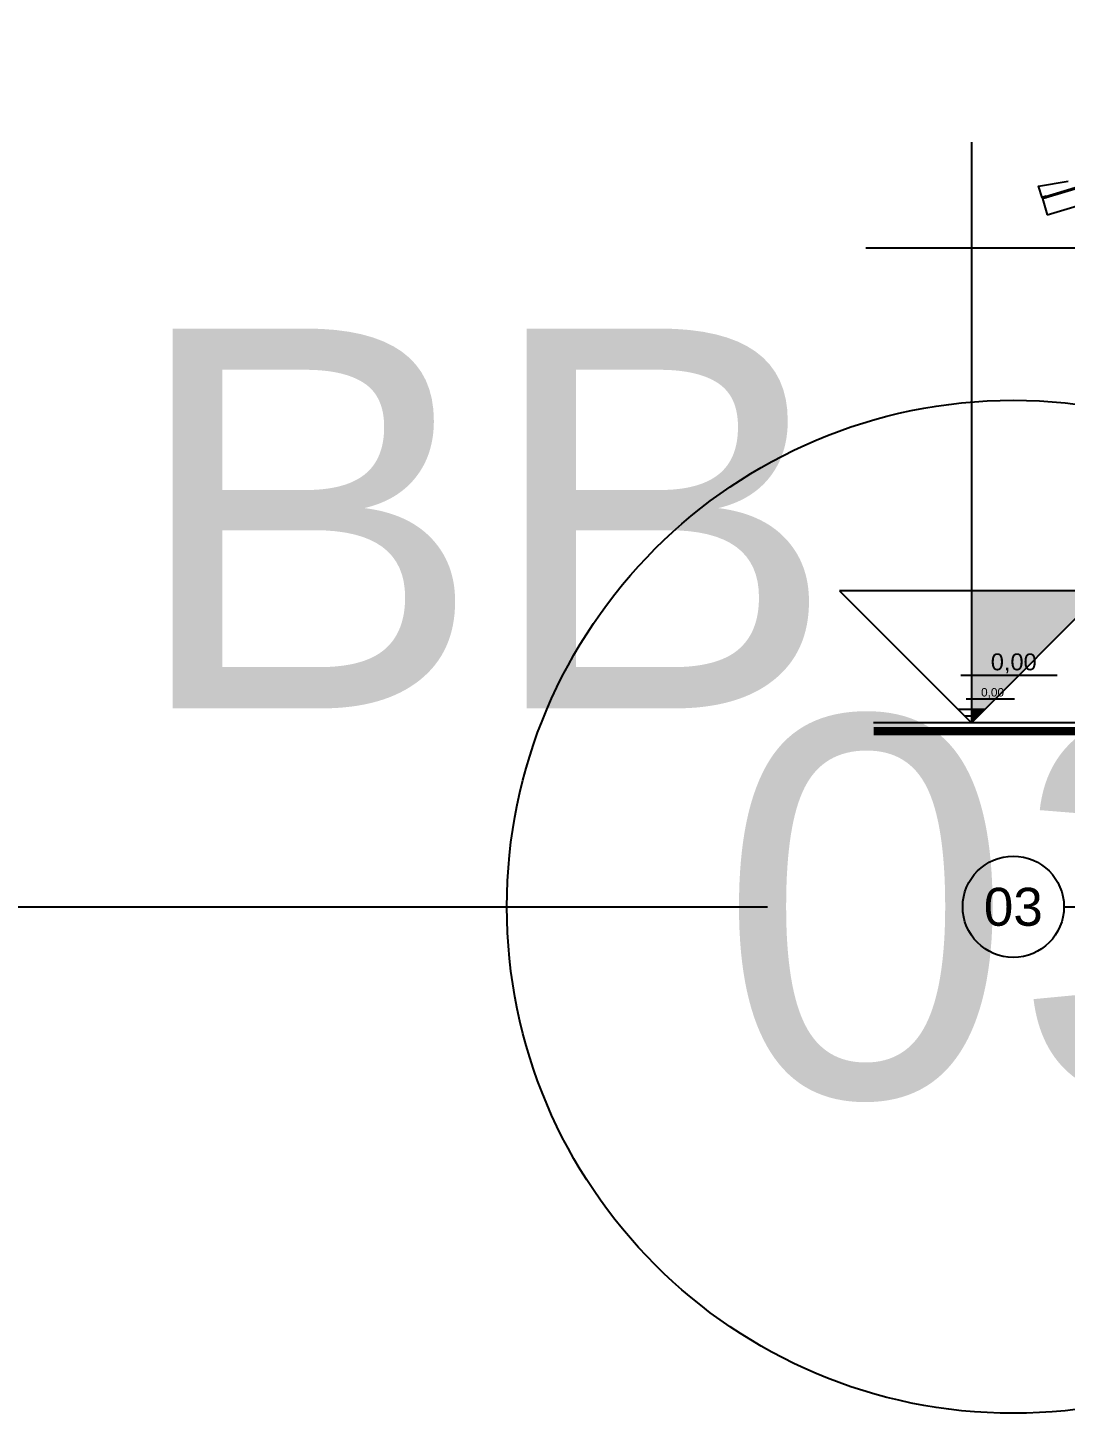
# Model space of a CAD drawing. Header units: metres. Extents: x 47723 to 48001, y 23322 to 23573.
# Drawn here: x 47855.04 to 47867.33, y 23443.62 to 23460.03 of the extents above; entities that cross this region are included whole.
import ezdxf
from ezdxf.enums import TextEntityAlignment as Align

# ---------------------------------------------------------------- set-up
doc = ezdxf.new("R2010")
doc.units = ezdxf.units.M
doc.header["$LTSCALE"] = 0.25
for name, color, linetype in [('0 @ 0.05', 7, 'Continuous'), ('0 @ 0.1', 7, 'Continuous'), ('0 @ 1', 7, 'Continuous'), ('ARQ_VISTA 02', 2, 'Continuous'), ('ARQ_VISTA 03', 3, 'Continuous'), ('DET_VISTA 01', 1, 'Continuous'), ('SIMB_01', 1, 'Continuous'), ('SIMB_02', 2, 'Continuous'), ('SIMB_PREENCHIMENTO', 253, 'Continuous'), ('SIMB_TXT', 1, 'Continuous')]:
    doc.layers.add(name, color=color, linetype=linetype)
doc.layers.add('ARQ_CINZA 02', color=251, linetype='Continuous', lineweight=9)
doc.styles.add('SIMB', font='arial.ttf')

# ---------------------------------------------------------------- blocks, each defined once
blk = doc.blocks.new('*U314')
at = {"layer": 'SIMB_PREENCHIMENTO', "transparency": 33554587}
h = blk.add_hatch(color=256, dxfattribs=at)
h.dxf.hatch_style = 1
h.paths.add_polyline_path([(1.562, 1.562), (0, 1.562), (0, 0)])
at = {"layer": 'SIMB_01'}
for p, q in [((0, 6.877), (0, 0)), ((-1.25, 5.627), (10.181, 5.627))]:
    blk.add_line(p, q, dxfattribs=at)
blk.add_lwpolyline([(-1.562, 1.562), (0, 0), (1.562, 1.562), (-1.562, 1.562)], dxfattribs=at)
at = {"layer": 'SIMB_TXT', "style": 'SIMB'}
blk.add_attdef('00,00', (2.299, 6.203), '', height=2, dxfattribs=at)
blk = doc.blocks.new('*U663')
at = {"layer": '0 @ 0.05', "xscale": 0.05, "yscale": 0.05, "zscale": 0.05}
blk.add_blockref('*U314', (47866.218, 23451.8), dxfattribs=at).add_auto_attribs({'00,00': '0,00'})
at = {"layer": '0 @ 0.1', "xscale": 0.1, "yscale": 0.1, "zscale": 0.1}
blk.add_blockref('*U314', (47866.218, 23451.8), dxfattribs=at).add_auto_attribs({'00,00': '0,00'})
at = {"layer": '0 @ 1'}
blk.add_blockref('*U314', (47866.218, 23451.8), dxfattribs=at).add_auto_attribs({'00,00': '0,00'})
blk = doc.blocks.new('*U49')
at = {"layer": 'SIMB_02'}
blk.add_line((6, 0), (41.33, 0), dxfattribs=at)
blk.add_circle((0, 0), 6, dxfattribs=at)
at = {"layer": 'SIMB_TXT', "style": 'SIMB'}
blk.add_text('ESCALA:', height=2, dxfattribs=at).set_placement((8.936, -4.582))
blk.add_attdef('TITULO_DO_DESENHO', text='', height=4.5, dxfattribs=at).set_placement((10.022, 1), align=Align.BOTTOM_LEFT)
blk.add_attdef('NUM', text='', height=4.5, dxfattribs=at).set_placement((0, 0), align=Align.MIDDLE_CENTER)
blk.add_attdef('ESCALA', (21.304, -4.582), '', height=2, dxfattribs=at)
blk = doc.blocks.new('*U664')
at = {"layer": '0 @ 1'}
ref = blk.add_blockref('*U49', (47822.472, 23449.619), dxfattribs=at)
ref.add_attrib('TITULO_DO_DESENHO', 'CORTE BB', dxfattribs={"layer": 'SIMB_TXT', "height": 4.5, "style": 'SIMB'}).set_placement((47832.494, 23450.619), align=Align.BOTTOM_LEFT)
blk = doc.blocks.new('*U681')
at = {"layer": '0 @ 0.1', "xscale": 0.1, "yscale": 0.1, "zscale": 0.1}
blk.add_blockref('*U49', (47866.715, 23449.619), dxfattribs=at).add_auto_attribs({'TITULO_DO_DESENHO': 'CORTE AA', 'NUM': '03', 'ESCALA': '1/100'})
at = {"layer": '0 @ 1'}
ref = blk.add_blockref('*U49', (47866.715, 23449.619), dxfattribs=at)
ref.add_attrib('NUM', '03', dxfattribs={"layer": 'SIMB_TXT', "height": 4.5, "style": 'SIMB'}).set_placement((47866.715, 23449.619), align=Align.MIDDLE_CENTER)

msp = doc.modelspace()

# ---------------------------------------------------------------- linework, layer by layer
at = {"layer": 'ARQ_CINZA 02', "const_width": 0.1}
msp.add_lwpolyline([(47865.06, 23451.7), (47867.96, 23451.7), (47867.96, 23451.6), (47877.11, 23451.6), (47877.11, 23451.7), (47878.81, 23451.7)], dxfattribs=at)
at = {"layer": 'ARQ_VISTA 02'}
msp.add_line((47867.056, 23458.023), (47868.899, 23458.576), dxfattribs=at)
for points in [[(47867.056, 23458.023), (47867.015, 23458.157), (47867.364, 23458.213)], [(47867.056, 23458.023), (47867.06, 23458.009), (47867.108, 23458.023), (47867.103, 23458.038), (47867.056, 23458.023)]]:
    msp.add_lwpolyline(points, dxfattribs=at)
at = {"layer": 'ARQ_VISTA 03'}
msp.add_line((47868.06, 23451.8), (47865.06, 23451.8), dxfattribs=at)
at = {"layer": 'DET_VISTA 01'}
for p, q in [((47867.06, 23458.009), (47868.901, 23458.561)), ((47867.117, 23457.817), (47868.06, 23458.1)), ((47867.06, 23458.009), (47867.117, 23457.817))]:
    msp.add_line(p, q, dxfattribs=at)

# ---------------------------------------------------------------- block references
for name in ['*U663', '*U664', '*U681']:
    msp.add_blockref(name, (0, 0))

doc.saveas('drawing.dxf')
